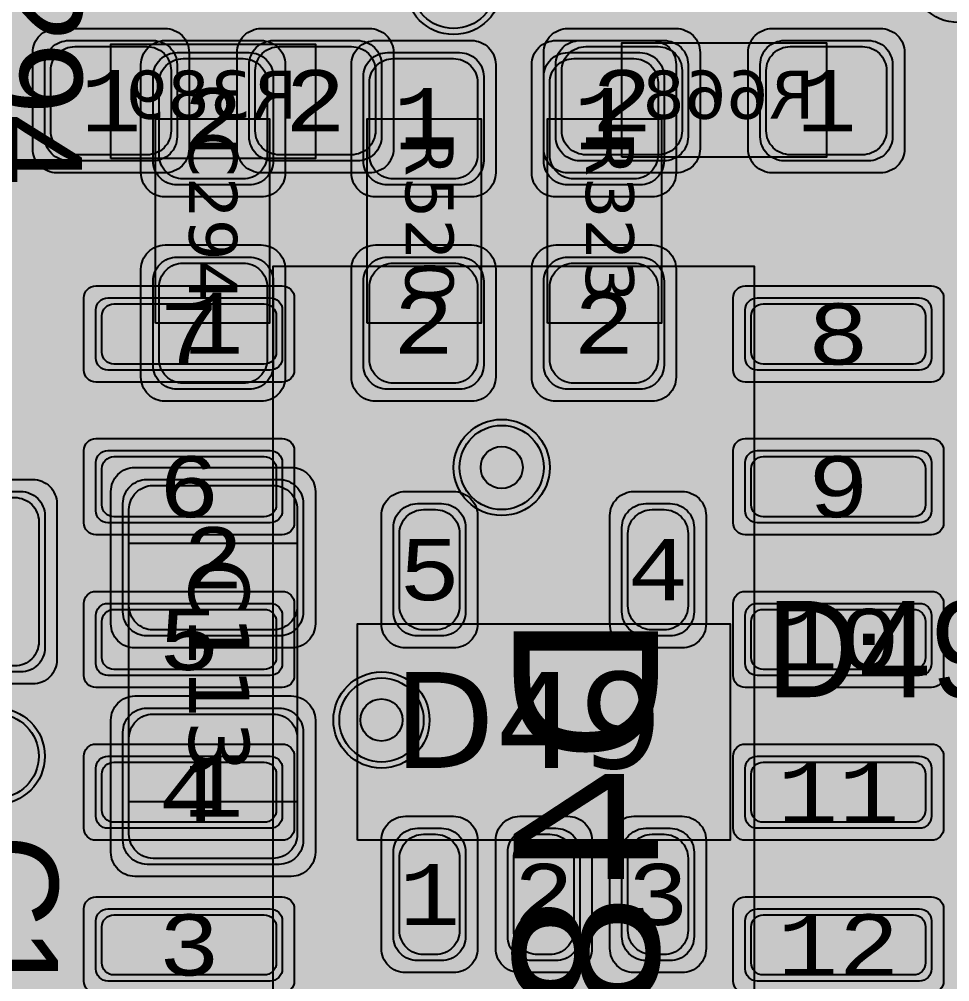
# Model space of a CAD drawing. Extents: x -28 to 199, y -61 to 255.
# Drawn here: x 28.39 to 36.13, y 184.42 to 192.43 of the extents above; entities that cross this region are included whole.
import ezdxf
from ezdxf.enums import TextEntityAlignment as Align

# ---------------------------------------------------------------- set-up
doc = ezdxf.new("R2010")
doc.units = 0
doc.header["$MEASUREMENT"] = 0
for name, color, linetype in [('ASSEMBLY_OUTLINES_BTM', 191, 'CONTINUOUS'), ('ASSEMBLY_OUTLINES_TOP', 102, 'CONTINUOUS'), ('ASSEMBLY_PART_NUMBERS_BTM', 191, 'CONTINUOUS'), ('ASSEMBLY_PART_NUMBERS_TOP', 102, 'CONTINUOUS'), ('ASSEMBLY_REF_DES_BTM', 191, 'CONTINUOUS'), ('ASSEMBLY_REF_DES_TOP', 102, 'CONTINUOUS'), ('DRILL_DRAWING', 21, 'CONTINUOUS'), ('GENERATED_SILKSCREEN_BTM', 255, 'CONTINUOUS'), ('GENERATED_SILKSCREEN_TOP', 140, 'CONTINUOUS'), ('PART_PADS_SMD_BTM', 10, 'CONTINUOUS'), ('PART_PADS_SMD_TOP', 150, 'CONTINUOUS'), ('PIN_NUMBERS_BTM', 8, 'CONTINUOUS'), ('PIN_NUMBERS_TOP', 8, 'CONTINUOUS'), ('PLACEMENT_OUTLINES_BTM', 222, 'CONTINUOUS'), ('PLACEMENT_OUTLINES_TOP', 130, 'CONTINUOUS'), ('PLANE_SHAPES_LAYER_2', 230, 'CONTINUOUS'), ('PLANE_SHAPES_LAYER_3', 81, 'CONTINUOUS'), ('SILKSCREEN_OUTLINES_BTM', 211, 'CONTINUOUS'), ('SILKSCREEN_OUTLINES_TOP', 150, 'CONTINUOUS'), ('SILKSCREEN_REF_DES_TOP', 150, 'CONTINUOUS'), ('SOLDERMASK_PADS_BTM', 12, 'CONTINUOUS'), ('SOLDERMASK_PADS_TOP', 180, 'CONTINUOUS'), ('SOLDERPASTE_PADS_BTM', 12, 'CONTINUOUS'), ('SOLDERPASTE_PADS_TOP', 180, 'CONTINUOUS'), ('TRACES_LAYER_BOTTOM', 10, 'CONTINUOUS'), ('TRACES_LAYER_TOP', 150, 'CONTINUOUS'), ('VIA_HOLES_LAYER_2', 30, 'CONTINUOUS'), ('VIA_HOLES_LAYER_3', 30, 'CONTINUOUS'), ('VIA_HOLES_LAYER_BOTTOM', 30, 'CONTINUOUS'), ('VIA_HOLES_LAYER_TOP', 30, 'CONTINUOUS'), ('VIA_PADS_LAYER_2', 230, 'CONTINUOUS'), ('VIA_PADS_LAYER_3', 81, 'CONTINUOUS'), ('VIA_PADS_LAYER_BOTTOM', 10, 'CONTINUOUS'), ('VIA_PADS_LAYER_TOP', 150, 'CONTINUOUS')]:
    doc.layers.add(name, color=color, linetype=linetype)
doc.styles.add('COURIER_NEW', font='COUR.TTF')
doc.styles.add('VERDANA', font='verdana.TTF')
doc.styles.add('VERIBEST_GERBER_0', font='txt')

msp = doc.modelspace()

# ---------------------------------------------------------------- hatches: boundary and pattern name
at = {"layer": 'PLANE_SHAPES_LAYER_2'}
h = msp.add_hatch(color=256, dxfattribs=at)
h.paths.add_polyline_path([(169.5, 129.25), (149.5, 129.25), (142.25, 122), (142.25, 90.5), (147.5, 90.5), (147.5, 80), (154, 80), (154, 69.25), (131.75, 69.25), (131.75, 73.25), (121.25, 73.25), (121.25, 81), (110.5, 81), (110.5, 125.75), (106.5, 125.75), (106.5, 128.75), (93.5, 128.75), (93.5, 120.25), (91.75, 120.25), (91.75, 121.5), (80, 121.5), (80, 118.25), (73.25, 118.25), (73.25, 124.5), (67.5, 124.5), (67.5, 128), (57.75, 128), (57.75, 120.25), (55.25, 120.25), (55.25, 121.5), (47.5, 121.5), (47.5, 119), (35, 119), (35, 134.75), (32.75, 134.75), (32.75, 159.75), (29.25, 159.75), (29.25, 175.25), (22.5, 175.25), (22.5, 195.25), (17.25, 195.25), (17.25, 198), (22.5, 198), (22.5, 216.5), (40.25, 216.5), (40.25, 235.5), (54.5, 235.5), (54.5, 254), (87.25, 254), (87.25, 236.25), (86.25, 236.25), (86.25, 228.75), (81, 228.75), (81, 218.75), (95.25, 218.75), (95.25, 194.5), (87, 194.5), (87, 172), (131.1, 172), (131.1, 208.75), (115.5, 208.75), (115.5, 213.75), (106.75, 213.75), (106.75, 218.75), (110.25, 222.25), (110.25, 226.25), (142.5, 226.25), (142.5, 221.5), (160.5, 221.5), (160.5, 240.75), (169.5, 240.75)])
h.paths.add_polyline_path([(35.5, 149.5), (41.75, 149.5), (41.75, 152), (39.25, 152), (39.25, 154), (37.75, 154), (37.75, 152), (35.5, 152)], flags=16)
h.paths.add_polyline_path([(37.5, 125.75), (37.5, 128.75), (42.75, 128.75), (42.75, 125.75)], flags=16)
h.paths.add_polyline_path([(52, 127.75), (52, 130.75), (54.25, 130.75), (54.25, 127.75)], flags=16)
h.paths.add_polyline_path([(50.75, 219.5), (50.75, 226.5), (71.75, 226.5), (71.75, 219.5)], flags=16)
h.paths.add_polyline_path([(66.5, 150.75), (66.5, 177.5), (72.25, 177.5), (72.25, 150.75)], flags=16)
h.paths.add_polyline_path([(47.25, 185.25), (73, 185.25), (73, 188.25), (70.25, 188.25), (70.25, 191), (47.25, 191)], flags=16)
h.paths.add_polyline_path([(84.5, 208), (84.5, 212.75), (85, 212.75), (85, 208)], flags=16)
h.paths.add_polyline_path([(61.5, 137.25), (87.75, 137.25), (87.75, 140.5), (84.75, 140.5), (84.75, 143), (61.5, 143)], flags=16)
h.paths.add_polyline_path([(88.75, 127), (88.75, 130), (91, 130), (91, 127)], flags=16)
h.paths.add_polyline_path([(85.5, 130.25), (85.5, 132.5), (91, 132.5), (91, 130.25)], flags=16)
h.paths.add_polyline_path([(108.75, 142.25), (135.75, 142.25), (135.75, 145.75), (132.25, 145.75), (132.25, 149), (108.75, 149)], flags=16)
h.paths.add_polyline_path([(114.25, 126.75), (140.75, 126.75), (140.75, 129.75), (137.25, 129.75), (137.25, 133), (114.25, 133)], flags=16)
h.paths.add_polyline_path([(155.25, 180.25), (166.25, 180.25), (166.25, 186.25), (152.25, 186.25), (152.25, 183), (155.25, 183)], flags=16)
at = {"layer": 'PLANE_SHAPES_LAYER_3'}
h = msp.add_hatch(color=256, dxfattribs=at)
h.paths.add_polyline_path([(169.5, 129.25), (149.5, 129.25), (142.25, 122), (142.25, 90.5), (147.5, 90.5), (147.5, 80), (154, 80), (154, 69.25), (131.75, 69.25), (131.75, 73.25), (121.25, 73.25), (121.25, 81), (110.5, 81), (110.5, 125.75), (106.5, 125.75), (106.5, 128.75), (93.5, 128.75), (93.5, 120.25), (91.75, 120.25), (91.75, 121.5), (80, 121.5), (80, 118.25), (73.25, 118.25), (73.25, 124.5), (67.5, 124.5), (67.5, 127.75), (58.25, 127.75), (58.25, 130.25), (88.75, 130.25), (88.75, 127), (91, 127), (91, 132.5), (55, 132.5), (55, 131.25), (52, 131.25), (52, 127.75), (55, 127.75), (55, 127.25), (57.75, 127.25), (57.75, 120.25), (55.25, 120.25), (55.25, 121.5), (47.5, 121.5), (47.5, 119), (35, 119), (35, 134.75), (32.75, 134.75), (32.75, 159.75), (29.25, 159.75), (29.25, 175.25), (22.5, 175.25), (22.5, 195.25), (17.25, 195.25), (17.25, 198), (22.5, 198), (22.5, 216.5), (40.25, 216.5), (40.25, 235.5), (54.5, 235.5), (54.5, 254), (87.25, 254), (87.25, 236.25), (86.25, 236.25), (86.25, 228.75), (81, 228.75), (81, 218.75), (95.25, 218.75), (95.25, 194.5), (87, 194.5), (87, 172), (131.1, 172), (131.1, 208.75), (115.5, 208.75), (115.5, 213.75), (106.75, 213.75), (106.75, 218.75), (110.25, 222.25), (110.25, 226.25), (142.5, 226.25), (142.5, 221.5), (160.5, 221.5), (160.5, 240.75), (169.5, 240.75)])
h.paths.add_polyline_path([(35.5, 149.5), (41.75, 149.5), (41.75, 152), (39.25, 152), (39.25, 154), (37.75, 154), (37.75, 152), (35.5, 152)], flags=16)
h.paths.add_polyline_path([(37.5, 125.75), (37.5, 128.75), (42.75, 128.75), (42.75, 125.75)], flags=16)
h.paths.add_polyline_path([(50.75, 219.5), (50.75, 226.5), (71.75, 226.5), (71.75, 219.5)], flags=16)
h.paths.add_polyline_path([(66.5, 150.75), (66.5, 177.5), (72.25, 177.5), (72.25, 150.75)], flags=16)
h.paths.add_polyline_path([(47.25, 185.25), (73, 185.25), (73, 188.25), (70.25, 188.25), (70.25, 191), (47.25, 191)], flags=16)
h.paths.add_polyline_path([(84.5, 208), (84.5, 212.75), (85, 212.75), (85, 208)], flags=16)
h.paths.add_polyline_path([(61.5, 137.25), (87.75, 137.25), (87.75, 140.5), (84.75, 140.5), (84.75, 143), (61.5, 143)], flags=16)
h.paths.add_polyline_path([(108.75, 142.25), (135.75, 142.25), (135.75, 145.75), (132.25, 145.75), (132.25, 149), (108.75, 149)], flags=16)
h.paths.add_polyline_path([(114.25, 126.75), (140.75, 126.75), (140.75, 129.75), (137.25, 129.75), (137.25, 133), (114.25, 133)], flags=16)
h.paths.add_polyline_path([(155.25, 180.25), (166.25, 180.25), (166.25, 186.25), (152.25, 186.25), (152.25, 183), (155.25, 183)], flags=16)
at = {"layer": 'VIA_HOLES_LAYER_2'}
h = msp.add_hatch(color=256, dxfattribs=at)
edge = h.paths.add_edge_path()
edge.add_arc((32.4, 188.7), 0.175, 0, 360)
h = msp.add_hatch(color=256, dxfattribs=at)
edge = h.paths.add_edge_path()
edge.add_arc((31.4, 186.6), 0.175, 0, 360)
at = {"layer": 'VIA_HOLES_LAYER_3'}
h = msp.add_hatch(color=256, dxfattribs=at)
edge = h.paths.add_edge_path()
edge.add_arc((32.4, 188.7), 0.175, 0, 360)
h = msp.add_hatch(color=256, dxfattribs=at)
edge = h.paths.add_edge_path()
edge.add_arc((31.4, 186.6), 0.175, 0, 360)
at = {"layer": 'VIA_HOLES_LAYER_BOTTOM'}
h = msp.add_hatch(color=256, dxfattribs=at)
edge = h.paths.add_edge_path()
edge.add_arc((32.4, 188.7), 0.175, 0, 360)
h = msp.add_hatch(color=256, dxfattribs=at)
edge = h.paths.add_edge_path()
edge.add_arc((31.4, 186.6), 0.175, 0, 360)
at = {"layer": 'VIA_HOLES_LAYER_TOP'}
h = msp.add_hatch(color=256, dxfattribs=at)
edge = h.paths.add_edge_path()
edge.add_arc((32.4, 188.7), 0.175, 0, 360)
h = msp.add_hatch(color=256, dxfattribs=at)
edge = h.paths.add_edge_path()
edge.add_arc((31.4, 186.6), 0.175, 0, 360)

# ---------------------------------------------------------------- linework, layer by layer
at = {"layer": 'ASSEMBLY_OUTLINES_BTM'}
for points in [[(29.15, 191.27), (29.15, 192.22), (30.85, 192.22), (30.85, 191.27)], [(33.4, 191.28), (33.4, 192.23), (35.1, 192.23), (35.1, 191.28)]]:
    msp.add_lwpolyline(points, close=True, dxfattribs=at)
at = {"layer": 'ASSEMBLY_OUTLINES_BTM', "const_width": 0.2}
msp.add_lwpolyline([(30.5, 181.625), (30.5, 190.375), (34.5, 190.375), (34.5, 181.625)], close=True, dxfattribs=at)
at = {"layer": 'ASSEMBLY_OUTLINES_TOP'}
for points in [[(29.52, 189.9), (29.52, 191.6), (30.47, 191.6), (30.47, 189.9)], [(31.28, 189.9), (31.28, 191.6), (32.23, 191.6), (32.23, 189.9)], [(32.78, 189.9), (32.78, 191.6), (33.73, 191.6), (33.73, 189.9)], [(29.3, 185.92), (29.3, 188.07), (30.7, 188.07), (30.7, 185.92)]]:
    msp.add_lwpolyline(points, close=True, dxfattribs=at)
at = {"layer": 'ASSEMBLY_OUTLINES_TOP', "const_width": 0.1}
msp.add_lwpolyline([(31.2, 185.6), (31.2, 187.4), (34.3, 187.4), (34.3, 185.6)], close=True, dxfattribs=at)
at = {"layer": 'GENERATED_SILKSCREEN_BTM', "const_width": 0.15}
for points in [[(30.283844, 192.220005, 1.1642e-05), (30.283836, 192.219995), (29.716164, 192.219995, 1.1642e-05), (29.716156, 192.220005), (30.283844, 192.220005)], [(34.542098, 192.230005, 1.22306e-05), (34.542089, 192.229995), (33.957911, 192.229995, 1.22306e-05), (33.957902, 192.230005), (34.542098, 192.230005)], [(30.292098, 191.269995), (29.707902, 191.269995, 1.22306e-05), (29.707911, 191.270005), (30.292089, 191.270005, 1.22306e-05), (30.292098, 191.269995)], [(34.533844, 191.279995), (33.966156, 191.279995, 1.1642e-05), (33.966164, 191.280005), (34.533836, 191.280005, 1.1642e-05), (34.533844, 191.279995)], [(34.500005, 190.183206, 1.45686e-05), (34.499995, 190.183204), (34.499995, 190.374995), (30.500005, 190.374995), (30.500005, 190.183204, 1.45686e-05), (30.499995, 190.183206), (30.499995, 190.375, -0.4142135624), (30.5, 190.375005), (34.5, 190.375005, -0.4142135624), (34.500005, 190.375), (34.500005, 190.183206)], [(30.500005, 188.913204, 1.45686e-05), (30.499995, 188.913206), (30.499995, 189.436794, 1.45686e-05), (30.500005, 189.436796), (30.500005, 188.913204)], [(34.500005, 188.913206, 1.45686e-05), (34.499995, 188.913204), (34.499995, 189.436796, 1.45686e-05), (34.500005, 189.436794), (34.500005, 188.913206)], [(30.500005, 187.643204, 1.45686e-05), (30.499995, 187.643206), (30.499995, 188.166794, 1.45686e-05), (30.500005, 188.166796), (30.500005, 187.643204)], [(34.500005, 187.643206, 1.45686e-05), (34.499995, 187.643204), (34.499995, 188.166796, 1.45686e-05), (34.500005, 188.166794), (34.500005, 187.643206)], [(30.500005, 186.373204, 1.45686e-05), (30.499995, 186.373206), (30.499995, 186.896794, 1.45686e-05), (30.500005, 186.896796), (30.500005, 186.373204)], [(34.500005, 186.373206, 1.45686e-05), (34.499995, 186.373204), (34.499995, 186.896796, 1.45686e-05), (34.500005, 186.896794), (34.500005, 186.373206)], [(30.500005, 185.103204, 1.45686e-05), (30.499995, 185.103206), (30.499995, 185.626794, 1.45686e-05), (30.500005, 185.626796), (30.500005, 185.103204)], [(34.500005, 185.103206, 1.45686e-05), (34.499995, 185.103204), (34.499995, 185.626796, 1.45686e-05), (34.500005, 185.626794), (34.500005, 185.103206)], [(30.500005, 183.833204, 1.45686e-05), (30.499995, 183.833206), (30.499995, 184.356794, 1.45686e-05), (30.500005, 184.356796), (30.500005, 183.833204)], [(34.500005, 183.833206, 1.45686e-05), (34.499995, 183.833204), (34.499995, 184.356796, 1.45686e-05), (34.500005, 184.356794), (34.500005, 183.833206)]]:
    msp.add_lwpolyline(points, format="xyb", dxfattribs=at)
at = {"layer": 'GENERATED_SILKSCREEN_TOP', "const_width": 0.15}
for points in [[(28.2524, 192.7304), (28.686, 192.1984), (28.7796, 192.1984), (28.8804, 192.3232), (28.8804, 192.5816)], [(28.91, 192.3064), (28.8004, 192.172), (28.7964, 192.1696), (28.7932, 192.1688), (28.7908, 192.1672), (28.7876, 192.1664), (28.678, 192.1664), (28.6756, 192.1672), (28.67, 192.1688), (28.666, 192.1696), (28.6644, 192.172), (28.2316, 192.7048)], [(28.9132, 192.5864), (28.9132, 192.3168), (28.9124, 192.3136), (28.9124, 192.3128), (28.9116, 192.312), (28.9108, 192.3096), (28.91, 192.3064)], [(28.2468, 191.4424), (28.534, 191.4424), (28.446, 191.5512), (28.4444, 191.5544), (28.4436, 191.5552), (28.4428, 191.5576), (28.4428, 191.5608), (28.4428, 191.8304), (28.4428, 191.8336), (28.4452, 191.8384), (28.446, 191.84), (28.5548, 191.9744), (28.5556, 191.976), (28.5572, 191.9776), (28.5596, 191.9792), (28.5652, 191.9808), (28.5684, 191.9816), (28.7876, 191.9816), (28.7916, 191.9808), (28.7948, 191.9792), (28.7972, 191.9776), (28.798, 191.976), (28.8004, 191.9744), (28.91, 191.84), (28.9108, 191.8368), (28.9116, 191.8344), (28.9124, 191.8336), (28.9132, 191.8304), (28.9132, 191.5608), (28.9124, 191.5576), (28.9124, 191.5568), (28.9116, 191.556), (28.9108, 191.5536), (28.91, 191.5504), (28.8004, 191.416), (28.7972, 191.4136), (28.7932, 191.4128), (28.7908, 191.4112), (28.7876, 191.4104), (28.2388, 191.4104)], [(28.7796, 191.9488), (28.5764, 191.9488), (28.4748, 191.8256), (28.4748, 191.5672), (28.5764, 191.4424), (28.7796, 191.4424), (28.8804, 191.5672), (28.8804, 191.8256), (28.7796, 191.9488)], [(28.1292, 190.708), (28.3716, 190.708), (28.3716, 190.6704), (28.3732, 190.6648), (28.3764, 190.66), (28.382, 190.6576), (28.3876, 190.6568), (28.394, 190.6576), (28.3996, 190.66), (28.4036, 190.6648), (28.4052, 190.6704), (28.4052, 190.708), (28.8748, 190.708), (28.8788, 190.7088), (28.882, 190.7104), (28.8852, 190.7144), (28.8876, 190.7184), (28.8892, 190.7232), (28.89, 190.728), (28.8892, 190.732), (28.886, 190.736), (28.4004, 191.2216), (28.3956, 191.2248), (28.3908, 191.2264), (28.386, 191.2256), (28.3804, 191.2224), (28.3764, 191.2208), (28.374, 191.2176), (28.3724, 191.2144), (28.3716, 191.2104), (28.3716, 190.74), (28.1292, 190.74)], [(28.4052, 191.1704), (28.834, 190.74), (28.4052, 190.74), (28.4052, 191.1704)], [(28.2772, 189.8432), (28.4116, 189.7336), (28.414, 189.7296), (28.4148, 189.7264), (28.4164, 189.724), (28.4172, 189.7208), (28.4172, 189.172), (28.4164, 189.1696), (28.4148, 189.164), (28.414, 189.1624), (28.4116, 189.1592), (28.2772, 189.0496)], [(27.8788, 189.7128), (27.8788, 189.18), (27.926, 189.14), (28.3132, 189.7712), (28.2604, 189.8136), (28.002, 189.8136), (27.8788, 189.7128)], [(27.9516, 189.1192), (28.002, 189.0792), (28.2604, 189.0792), (28.3852, 189.18), (28.3852, 189.7128), (28.338, 189.7504), (27.9516, 189.1192)], [(35.5188, 187.0676), (35.9492, 187.4964), (35.9492, 187.0676), (35.5188, 187.0676)], [(35.138, 187.5732), (35.134, 187.5748), (35.1308, 187.5756), (35.1276, 187.5764), (34.7228, 187.5764), (34.7172, 187.5748), (34.7124, 187.5708), (34.7084, 187.566), (34.7068, 187.5604), (34.7068, 186.7924), (34.7084, 186.786), (34.7124, 186.782), (34.7172, 186.7772), (34.7228, 186.7764), (35.1276, 186.7764), (35.1308, 186.7764), (35.1324, 186.7772), (35.134, 186.778), (35.138, 186.7796), (35.2732, 186.8892), (35.2756, 186.8924), (35.2764, 186.894), (35.278, 186.898), (35.2788, 186.902), (35.2788, 187.4508), (35.278, 187.4548), (35.2764, 187.4572), (35.2764, 187.4596), (35.2756, 187.4604), (35.274, 187.4612), (35.2732, 187.4628), (35.138, 187.5732)], [(34.7404, 187.5436), (35.122, 187.5436), (35.2468, 187.4428), (35.2468, 186.91), (35.122, 186.8092), (34.7404, 186.8092), (34.7404, 187.5436)], [(35.9492, 186.7924), (35.95, 186.786), (35.954, 186.782), (35.9596, 186.7796), (35.9652, 186.7788), (35.9708, 186.7796), (35.9756, 186.782), (35.9796, 186.786), (35.9812, 186.7924), (35.9812, 187.0348), (36.0188, 187.0348), (36.0244, 187.0364), (36.0292, 187.0396), (36.0316, 187.0452), (36.0324, 187.0508), (36.0316, 187.0572), (36.0292, 187.0628), (36.0244, 187.0668), (36.0188, 187.0676), (35.9812, 187.0676), (35.9812, 187.538), (35.9804, 187.542), (35.978, 187.5452), (35.9748, 187.5484), (35.9708, 187.5508), (35.966, 187.5524), (35.9612, 187.5532), (35.9572, 187.5524), (35.9532, 187.5492), (35.4676, 187.0636), (35.4644, 187.0588), (35.4628, 187.054), (35.4636, 187.0492), (35.4668, 187.0436), (35.4684, 187.0396), (35.4716, 187.0372), (35.4748, 187.0356), (35.4788, 187.0348), (35.9492, 187.0348), (35.9492, 186.7924)], [(28.0388, 185.542), (28.5876, 185.542), (28.5916, 185.5412), (28.5948, 185.5396), (28.5972, 185.538), (28.598, 185.5372), (28.6004, 185.5348), (28.71, 185.4004), (28.7108, 185.398), (28.7116, 185.3956), (28.7124, 185.3948), (28.7132, 185.3916), (28.7132, 185.122), (28.7124, 185.118), (28.7116, 185.1164), (28.7108, 185.114), (28.71, 185.1116), (28.6004, 184.9764), (28.5964, 184.9732), (28.59, 184.9716), (28.586, 184.9724), (28.582, 184.974), (28.578, 184.9764), (28.5748, 184.9804), (28.5724, 184.9844), (28.5716, 184.9884), (28.5716, 184.9924), (28.574, 184.9956), (28.6804, 185.1276), (28.6804, 185.386), (28.5796, 185.5092), (28.0468, 185.5092)], [(27.946, 184.5012), (28.6972, 184.5012), (28.7028, 184.502), (28.7068, 184.5044), (28.7092, 184.5084), (28.71, 184.514), (28.7108, 184.518), (28.7108, 184.522), (28.7092, 184.5252), (28.706, 184.5284), (28.4868, 184.6844), (28.4812, 184.6868), (28.4764, 184.6868), (28.4708, 184.6844), (28.4668, 184.6804), (28.4636, 184.6756), (28.462, 184.67), (28.4636, 184.6644), (28.4676, 184.6604), (28.6468, 184.5324), (27.946, 184.5324)]]:
    msp.add_lwpolyline(points, dxfattribs=at)
for points in [[(29.520005, 190.457911, 1.22306e-05), (29.519995, 190.457902), (29.519995, 191.042098, 1.22306e-05), (29.520005, 191.042089), (29.520005, 190.457911)], [(32.230005, 190.457902, 1.22306e-05), (32.229995, 190.457911), (32.229995, 191.042089, 1.22306e-05), (32.230005, 191.042098), (32.230005, 190.457902)], [(33.730005, 190.457902, 1.22306e-05), (33.729995, 190.457911), (33.729995, 191.042089, 1.22306e-05), (33.730005, 191.042098), (33.730005, 190.457902)], [(30.470005, 190.466156, 1.1642e-05), (30.469995, 190.466164), (30.469995, 191.033836, 1.1642e-05), (30.470005, 191.033844), (30.470005, 190.466156)], [(31.280005, 190.466164, 1.1642e-05), (31.279995, 190.466156), (31.279995, 191.033844, 1.1642e-05), (31.280005, 191.033836), (31.280005, 190.466164)], [(32.780005, 190.466164, 1.1642e-05), (32.779995, 190.466156), (32.779995, 191.033844, 1.1642e-05), (32.780005, 191.033836), (32.780005, 190.466164)], [(31.443828, 187.399995), (31.200005, 187.399995), (31.200005, 186.975003, 6.8599e-06), (31.199995, 186.974997), (31.199995, 187.4, -0.4142135624), (31.2, 187.400005), (31.443824, 187.400005, 9.7912e-06), (31.443828, 187.399995)], [(33.343828, 187.399995), (32.156172, 187.399995, 9.7912e-06), (32.156176, 187.400005), (33.343824, 187.400005, 9.7912e-06), (33.343828, 187.399995)], [(34.300005, 185.6, -0.4142135624), (34.3, 185.599995), (34.056176, 185.599995, 9.7912e-06), (34.056172, 185.600005), (34.299995, 185.600005), (34.299995, 187.399995), (34.056172, 187.399995, 9.7912e-06), (34.056176, 187.400005), (34.3, 187.400005, -0.4142135624), (34.300005, 187.4), (34.300005, 185.6)], [(29.300005, 186.730492, 1.10969e-05), (29.299995, 186.730485), (29.299995, 187.269515, 1.10969e-05), (29.300005, 187.269508), (29.300005, 186.730492)], [(30.700005, 186.730485, 1.10969e-05), (30.699995, 186.730492), (30.699995, 187.269508, 1.10969e-05), (30.700005, 187.269515), (30.700005, 186.730485)], [(31.443828, 185.600005, 9.7912e-06), (31.443824, 185.599995), (31.2, 185.599995, -0.4142135624), (31.199995, 185.6), (31.199995, 186.225003, 6.8599e-06), (31.200005, 186.224997), (31.200005, 185.600005), (31.443828, 185.600005)], [(32.393828, 185.600005, 9.7912e-06), (32.393824, 185.599995), (32.156176, 185.599995, 9.7912e-06), (32.156172, 185.600005), (32.393828, 185.600005)], [(33.343828, 185.600005, 9.7912e-06), (33.343824, 185.599995), (33.106176, 185.599995, 9.7912e-06), (33.106172, 185.600005), (33.343828, 185.600005)]]:
    msp.add_lwpolyline(points, format="xyb", dxfattribs=at)
at = {"layer": 'PART_PADS_SMD_BTM'}
for points in [[(28.6, 192.05, -0.4142135624), (28.8, 192.25), (29.5, 192.25, -0.4142135624), (29.7, 192.05), (29.7, 191.45, -0.4142135624), (29.5, 191.25), (28.8, 191.25, -0.4142135624), (28.6, 191.45)], [(30.3, 192.05, -0.4142135624), (30.5, 192.25), (31.2, 192.25, -0.4142135624), (31.4, 192.05), (31.4, 191.45, -0.4142135624), (31.2, 191.25), (30.5, 191.25, -0.4142135624), (30.3, 191.45)], [(33.95, 191.45, -0.4142135624), (33.75, 191.25), (33.05, 191.25, -0.4142135624), (32.85, 191.45), (32.85, 192.05, -0.4142135624), (33.05, 192.25), (33.75, 192.25, -0.4142135624), (33.95, 192.05)], [(35.65, 191.45, -0.4142135624), (35.45, 191.25), (34.75, 191.25, -0.4142135624), (34.55, 191.45), (34.55, 192.05, -0.4142135624), (34.75, 192.25), (35.45, 192.25, -0.4142135624), (35.65, 192.05)], [(29.025, 190.01, -0.4142135624), (29.125, 190.11), (30.475, 190.11, -0.4142135624), (30.575, 190.01), (30.575, 189.61, -0.4142135624), (30.475, 189.51), (29.125, 189.51, -0.4142135624), (29.025, 189.61)], [(34.425, 190.01, -0.4142135624), (34.525, 190.11), (35.875, 190.11, -0.4142135624), (35.975, 190.01), (35.975, 189.61, -0.4142135624), (35.875, 189.51), (34.525, 189.51, -0.4142135624), (34.425, 189.61)], [(29.025, 188.74, -0.4142135624), (29.125, 188.84), (30.475, 188.84, -0.4142135624), (30.575, 188.74), (30.575, 188.34, -0.4142135624), (30.475, 188.24), (29.125, 188.24, -0.4142135624), (29.025, 188.34)], [(34.425, 188.74, -0.4142135624), (34.525, 188.84), (35.875, 188.84, -0.4142135624), (35.975, 188.74), (35.975, 188.34, -0.4142135624), (35.875, 188.24), (34.525, 188.24, -0.4142135624), (34.425, 188.34)], [(29.025, 187.47, -0.4142135624), (29.125, 187.57), (30.475, 187.57, -0.4142135624), (30.575, 187.47), (30.575, 187.07, -0.4142135624), (30.475, 186.97), (29.125, 186.97, -0.4142135624), (29.025, 187.07)], [(34.425, 187.47, -0.4142135624), (34.525, 187.57), (35.875, 187.57, -0.4142135624), (35.975, 187.47), (35.975, 187.07, -0.4142135624), (35.875, 186.97), (34.525, 186.97, -0.4142135624), (34.425, 187.07)], [(29.025, 186.2, -0.4142135624), (29.125, 186.3), (30.475, 186.3, -0.4142135624), (30.575, 186.2), (30.575, 185.8, -0.4142135624), (30.475, 185.7), (29.125, 185.7, -0.4142135624), (29.025, 185.8)], [(34.425, 186.2, -0.4142135624), (34.525, 186.3), (35.875, 186.3, -0.4142135624), (35.975, 186.2), (35.975, 185.8, -0.4142135624), (35.875, 185.7), (34.525, 185.7, -0.4142135624), (34.425, 185.8)], [(29.025, 184.93, -0.4142135624), (29.125, 185.03), (30.475, 185.03, -0.4142135624), (30.575, 184.93), (30.575, 184.53, -0.4142135624), (30.475, 184.43), (29.125, 184.43, -0.4142135624), (29.025, 184.53)], [(34.425, 184.93, -0.4142135624), (34.525, 185.03), (35.875, 185.03, -0.4142135624), (35.975, 184.93), (35.975, 184.53, -0.4142135624), (35.875, 184.43), (34.525, 184.43, -0.4142135624), (34.425, 184.53)]]:
    msp.add_lwpolyline(points, format="xyb", close=True, dxfattribs=at)
at = {"layer": 'PART_PADS_SMD_TOP'}
for points in [[(29.7, 191.05, -0.4142135624), (29.5, 191.25), (29.5, 191.95, -0.4142135624), (29.7, 192.15), (30.3, 192.15, -0.4142135624), (30.5, 191.95), (30.5, 191.25, -0.4142135624), (30.3, 191.05)], [(32.05, 192.15, -0.4142135624), (32.25, 191.95), (32.25, 191.25, -0.4142135624), (32.05, 191.05), (31.45, 191.05, -0.4142135624), (31.25, 191.25), (31.25, 191.95, -0.4142135624), (31.45, 192.15)], [(33.55, 192.15, -0.4142135624), (33.75, 191.95), (33.75, 191.25, -0.4142135624), (33.55, 191.05), (32.95, 191.05, -0.4142135624), (32.75, 191.25), (32.75, 191.95, -0.4142135624), (32.95, 192.15)], [(29.7, 189.35, -0.4142135624), (29.5, 189.55), (29.5, 190.25, -0.4142135624), (29.7, 190.45), (30.3, 190.45, -0.4142135624), (30.5, 190.25), (30.5, 189.55, -0.4142135624), (30.3, 189.35)], [(32.05, 190.45, -0.4142135624), (32.25, 190.25), (32.25, 189.55, -0.4142135624), (32.05, 189.35), (31.45, 189.35, -0.4142135624), (31.25, 189.55), (31.25, 190.25, -0.4142135624), (31.45, 190.45)], [(33.55, 190.45, -0.4142135624), (33.75, 190.25), (33.75, 189.55, -0.4142135624), (33.55, 189.35), (32.95, 189.35, -0.4142135624), (32.75, 189.55), (32.75, 190.25, -0.4142135624), (32.95, 190.45)], [(30.75, 187.5, -0.4142135624), (30.55, 187.3), (29.45, 187.3, -0.4142135624), (29.25, 187.5), (29.25, 188.4, -0.4142135624), (29.45, 188.6), (30.55, 188.6, -0.4142135624), (30.75, 188.4)], [(28.4, 188.5, -0.4142135624), (28.6, 188.3), (28.6, 187.2, -0.4142135624), (28.4, 187), (27.5, 187, -0.4142135624), (27.3, 187.2), (27.3, 188.3, -0.4142135624), (27.5, 188.5)], [(31.7, 187.3, -0.4142135624), (31.5, 187.5), (31.5, 188.2, -0.4142135624), (31.7, 188.4), (31.9, 188.4, -0.4142135624), (32.1, 188.2), (32.1, 187.5, -0.4142135624), (31.9, 187.3)], [(33.6, 187.3, -0.4142135624), (33.4, 187.5), (33.4, 188.2, -0.4142135624), (33.6, 188.4), (33.8, 188.4, -0.4142135624), (34, 188.2), (34, 187.5, -0.4142135624), (33.8, 187.3)], [(30.75, 185.6, -0.4142135624), (30.55, 185.4), (29.45, 185.4, -0.4142135624), (29.25, 185.6), (29.25, 186.5, -0.4142135624), (29.45, 186.7), (30.55, 186.7, -0.4142135624), (30.75, 186.5)], [(31.7, 184.6, -0.4142135624), (31.5, 184.8), (31.5, 185.5, -0.4142135624), (31.7, 185.7), (31.9, 185.7, -0.4142135624), (32.1, 185.5), (32.1, 184.8, -0.4142135624), (31.9, 184.6)], [(32.65, 184.6, -0.4142135624), (32.45, 184.8), (32.45, 185.5, -0.4142135624), (32.65, 185.7), (32.85, 185.7, -0.4142135624), (33.05, 185.5), (33.05, 184.8, -0.4142135624), (32.85, 184.6)], [(33.6, 184.6, -0.4142135624), (33.4, 184.8), (33.4, 185.5, -0.4142135624), (33.6, 185.7), (33.8, 185.7, -0.4142135624), (34, 185.5), (34, 184.8, -0.4142135624), (33.8, 184.6)]]:
    msp.add_lwpolyline(points, format="xyb", close=True, dxfattribs=at)
at = {"layer": 'PLACEMENT_OUTLINES_BTM'}
for points in [[(29.15, 191.27), (29.15, 192.22), (30.85, 192.22), (30.85, 191.27)], [(33.4, 191.28), (33.4, 192.23), (35.1, 192.23), (35.1, 191.28)], [(30.5, 181.625), (30.5, 190.375), (34.5, 190.375), (34.5, 181.625)]]:
    msp.add_lwpolyline(points, close=True, dxfattribs=at)
at = {"layer": 'PLACEMENT_OUTLINES_TOP'}
for points in [[(29.52, 189.9), (29.52, 191.6), (30.47, 191.6), (30.47, 189.9)], [(31.28, 189.9), (31.28, 191.6), (32.23, 191.6), (32.23, 189.9)], [(32.78, 189.9), (32.78, 191.6), (33.73, 191.6), (33.73, 189.9)], [(29.3, 185.92), (29.3, 188.07), (30.7, 188.07), (30.7, 185.92)], [(31.2, 185.6), (31.2, 187.4), (34.3, 187.4), (34.3, 185.6)]]:
    msp.add_lwpolyline(points, close=True, dxfattribs=at)
at = {"layer": 'SILKSCREEN_OUTLINES_BTM'}
for points in [[(29.15, 191.27), (29.15, 192.22), (30.85, 192.22), (30.85, 191.27)], [(33.4, 191.28), (33.4, 192.23), (35.1, 192.23), (35.1, 191.28)], [(30.5, 181.625), (30.5, 190.375), (34.5, 190.375), (34.5, 181.625)], [(30.5, 181.625), (30.5, 190.375), (34.5, 190.375), (34.5, 181.625)]]:
    msp.add_lwpolyline(points, close=True, dxfattribs=at)
at = {"layer": 'SILKSCREEN_OUTLINES_TOP'}
for points in [[(29.52, 189.9), (29.52, 191.6), (30.47, 191.6), (30.47, 189.9)], [(31.28, 189.9), (31.28, 191.6), (32.23, 191.6), (32.23, 189.9)], [(32.78, 189.9), (32.78, 191.6), (33.73, 191.6), (33.73, 189.9)], [(29.3, 185.92), (29.3, 188.07), (30.7, 188.07), (30.7, 185.92)], [(31.2, 185.6), (31.2, 187.4), (34.3, 187.4), (34.3, 185.6)]]:
    msp.add_lwpolyline(points, close=True, dxfattribs=at)
at = {"layer": 'SOLDERMASK_PADS_BTM'}
for points in [[(28.5, 192.15, -0.4142135624), (28.7, 192.35), (29.6, 192.35, -0.4142135624), (29.8, 192.15), (29.8, 191.35, -0.4142135624), (29.6, 191.15), (28.7, 191.15, -0.4142135624), (28.5, 191.35)], [(30.2, 192.15, -0.4142135624), (30.4, 192.35), (31.3, 192.35, -0.4142135624), (31.5, 192.15), (31.5, 191.35, -0.4142135624), (31.3, 191.15), (30.4, 191.15, -0.4142135624), (30.2, 191.35)], [(34.05, 191.35, -0.4142135624), (33.85, 191.15), (32.95, 191.15, -0.4142135624), (32.75, 191.35), (32.75, 192.15, -0.4142135624), (32.95, 192.35), (33.85, 192.35, -0.4142135624), (34.05, 192.15)], [(35.75, 191.35, -0.4142135624), (35.55, 191.15), (34.65, 191.15, -0.4142135624), (34.45, 191.35), (34.45, 192.15, -0.4142135624), (34.65, 192.35), (35.55, 192.35, -0.4142135624), (35.75, 192.15)], [(28.925, 190.11, -0.4142135624), (29.025, 190.21), (30.575, 190.21, -0.4142135624), (30.675, 190.11), (30.675, 189.51, -0.4142135624), (30.575, 189.41), (29.025, 189.41, -0.4142135624), (28.925, 189.51)], [(34.325, 190.11, -0.4142135624), (34.425, 190.21), (35.975, 190.21, -0.4142135624), (36.075, 190.11), (36.075, 189.51, -0.4142135624), (35.975, 189.41), (34.425, 189.41, -0.4142135624), (34.325, 189.51)], [(28.925, 188.84, -0.4142135624), (29.025, 188.94), (30.575, 188.94, -0.4142135624), (30.675, 188.84), (30.675, 188.24, -0.4142135624), (30.575, 188.14), (29.025, 188.14, -0.4142135624), (28.925, 188.24)], [(34.325, 188.84, -0.4142135624), (34.425, 188.94), (35.975, 188.94, -0.4142135624), (36.075, 188.84), (36.075, 188.24, -0.4142135624), (35.975, 188.14), (34.425, 188.14, -0.4142135624), (34.325, 188.24)], [(28.925, 187.57, -0.4142135624), (29.025, 187.67), (30.575, 187.67, -0.4142135624), (30.675, 187.57), (30.675, 186.97, -0.4142135624), (30.575, 186.87), (29.025, 186.87, -0.4142135624), (28.925, 186.97)], [(34.325, 187.57, -0.4142135624), (34.425, 187.67), (35.975, 187.67, -0.4142135624), (36.075, 187.57), (36.075, 186.97, -0.4142135624), (35.975, 186.87), (34.425, 186.87, -0.4142135624), (34.325, 186.97)], [(28.925, 186.3, -0.4142135624), (29.025, 186.4), (30.575, 186.4, -0.4142135624), (30.675, 186.3), (30.675, 185.7, -0.4142135624), (30.575, 185.6), (29.025, 185.6, -0.4142135624), (28.925, 185.7)], [(34.325, 186.3, -0.4142135624), (34.425, 186.4), (35.975, 186.4, -0.4142135624), (36.075, 186.3), (36.075, 185.7, -0.4142135624), (35.975, 185.6), (34.425, 185.6, -0.4142135624), (34.325, 185.7)], [(28.925, 185.03, -0.4142135624), (29.025, 185.13), (30.575, 185.13, -0.4142135624), (30.675, 185.03), (30.675, 184.43, -0.4142135624), (30.575, 184.33), (29.025, 184.33, -0.4142135624), (28.925, 184.43)], [(34.325, 185.03, -0.4142135624), (34.425, 185.13), (35.975, 185.13, -0.4142135624), (36.075, 185.03), (36.075, 184.43, -0.4142135624), (35.975, 184.33), (34.425, 184.33, -0.4142135624), (34.325, 184.43)]]:
    msp.add_lwpolyline(points, format="xyb", close=True, dxfattribs=at)
at = {"layer": 'SOLDERMASK_PADS_TOP'}
for points in [[(29.6, 190.95, -0.4142135624), (29.4, 191.15), (29.4, 192.05, -0.4142135624), (29.6, 192.25), (30.4, 192.25, -0.4142135624), (30.6, 192.05), (30.6, 191.15, -0.4142135624), (30.4, 190.95)], [(32.15, 192.25, -0.4142135624), (32.35, 192.05), (32.35, 191.15, -0.4142135624), (32.15, 190.95), (31.35, 190.95, -0.4142135624), (31.15, 191.15), (31.15, 192.05, -0.4142135624), (31.35, 192.25)], [(33.65, 192.25, -0.4142135624), (33.85, 192.05), (33.85, 191.15, -0.4142135624), (33.65, 190.95), (32.85, 190.95, -0.4142135624), (32.65, 191.15), (32.65, 192.05, -0.4142135624), (32.85, 192.25)], [(29.6, 189.25, -0.4142135624), (29.4, 189.45), (29.4, 190.35, -0.4142135624), (29.6, 190.55), (30.4, 190.55, -0.4142135624), (30.6, 190.35), (30.6, 189.45, -0.4142135624), (30.4, 189.25)], [(32.15, 190.55, -0.4142135624), (32.35, 190.35), (32.35, 189.45, -0.4142135624), (32.15, 189.25), (31.35, 189.25, -0.4142135624), (31.15, 189.45), (31.15, 190.35, -0.4142135624), (31.35, 190.55)], [(33.65, 190.55, -0.4142135624), (33.85, 190.35), (33.85, 189.45, -0.4142135624), (33.65, 189.25), (32.85, 189.25, -0.4142135624), (32.65, 189.45), (32.65, 190.35, -0.4142135624), (32.85, 190.55)], [(30.85, 187.4, -0.4142135624), (30.65, 187.2), (29.35, 187.2, -0.4142135624), (29.15, 187.4), (29.15, 188.5, -0.4142135624), (29.35, 188.7), (30.65, 188.7, -0.4142135624), (30.85, 188.5)], [(28.5, 188.6, -0.4142135624), (28.7, 188.4), (28.7, 187.1, -0.4142135624), (28.5, 186.9), (27.4, 186.9, -0.4142135624), (27.2, 187.1), (27.2, 188.4, -0.4142135624), (27.4, 188.6)], [(31.6, 187.2, -0.4142135624), (31.4, 187.4), (31.4, 188.3, -0.4142135624), (31.6, 188.5), (32, 188.5, -0.4142135624), (32.2, 188.3), (32.2, 187.4, -0.4142135624), (32, 187.2)], [(33.5, 187.2, -0.4142135624), (33.3, 187.4), (33.3, 188.3, -0.4142135624), (33.5, 188.5), (33.9, 188.5, -0.4142135624), (34.1, 188.3), (34.1, 187.4, -0.4142135624), (33.9, 187.2)], [(30.85, 185.5, -0.4142135624), (30.65, 185.3), (29.35, 185.3, -0.4142135624), (29.15, 185.5), (29.15, 186.6, -0.4142135624), (29.35, 186.8), (30.65, 186.8, -0.4142135624), (30.85, 186.6)], [(31.6, 184.5, -0.4142135624), (31.4, 184.7), (31.4, 185.6, -0.4142135624), (31.6, 185.8), (32, 185.8, -0.4142135624), (32.2, 185.6), (32.2, 184.7, -0.4142135624), (32, 184.5)], [(32.55, 184.5, -0.4142135624), (32.35, 184.7), (32.35, 185.6, -0.4142135624), (32.55, 185.8), (32.95, 185.8, -0.4142135624), (33.15, 185.6), (33.15, 184.7, -0.4142135624), (32.95, 184.5)], [(33.5, 184.5, -0.4142135624), (33.3, 184.7), (33.3, 185.6, -0.4142135624), (33.5, 185.8), (33.9, 185.8, -0.4142135624), (34.1, 185.6), (34.1, 184.7, -0.4142135624), (33.9, 184.5)]]:
    msp.add_lwpolyline(points, format="xyb", close=True, dxfattribs=at)
at = {"layer": 'SOLDERPASTE_PADS_BTM'}
for points in [[(28.65, 192, -0.4142135624), (28.85, 192.2), (29.45, 192.2, -0.4142135624), (29.65, 192), (29.65, 191.5, -0.4142135624), (29.45, 191.3), (28.85, 191.3, -0.4142135624), (28.65, 191.5)], [(30.35, 192, -0.4142135624), (30.55, 192.2), (31.15, 192.2, -0.4142135624), (31.35, 192), (31.35, 191.5, -0.4142135624), (31.15, 191.3), (30.55, 191.3, -0.4142135624), (30.35, 191.5)], [(33.9, 191.5, -0.4142135624), (33.7, 191.3), (33.1, 191.3, -0.4142135624), (32.9, 191.5), (32.9, 192, -0.4142135624), (33.1, 192.2), (33.7, 192.2, -0.4142135624), (33.9, 192)], [(35.6, 191.5, -0.4142135624), (35.4, 191.3), (34.8, 191.3, -0.4142135624), (34.6, 191.5), (34.6, 192, -0.4142135624), (34.8, 192.2), (35.4, 192.2, -0.4142135624), (35.6, 192)], [(29.075, 189.96, -0.4142135624), (29.175, 190.06), (30.425, 190.06, -0.4142135624), (30.525, 189.96), (30.525, 189.66, -0.4142135624), (30.425, 189.56), (29.175, 189.56, -0.4142135624), (29.075, 189.66)], [(34.475, 189.96, -0.4142135624), (34.575, 190.06), (35.825, 190.06, -0.4142135624), (35.925, 189.96), (35.925, 189.66, -0.4142135624), (35.825, 189.56), (34.575, 189.56, -0.4142135624), (34.475, 189.66)], [(29.075, 188.69, -0.4142135624), (29.175, 188.79), (30.425, 188.79, -0.4142135624), (30.525, 188.69), (30.525, 188.39, -0.4142135624), (30.425, 188.29), (29.175, 188.29, -0.4142135624), (29.075, 188.39)], [(34.475, 188.69, -0.4142135624), (34.575, 188.79), (35.825, 188.79, -0.4142135624), (35.925, 188.69), (35.925, 188.39, -0.4142135624), (35.825, 188.29), (34.575, 188.29, -0.4142135624), (34.475, 188.39)], [(29.075, 187.42, -0.4142135624), (29.175, 187.52), (30.425, 187.52, -0.4142135624), (30.525, 187.42), (30.525, 187.12, -0.4142135624), (30.425, 187.02), (29.175, 187.02, -0.4142135624), (29.075, 187.12)], [(34.475, 187.42, -0.4142135624), (34.575, 187.52), (35.825, 187.52, -0.4142135624), (35.925, 187.42), (35.925, 187.12, -0.4142135624), (35.825, 187.02), (34.575, 187.02, -0.4142135624), (34.475, 187.12)], [(29.075, 186.15, -0.4142135624), (29.175, 186.25), (30.425, 186.25, -0.4142135624), (30.525, 186.15), (30.525, 185.85, -0.4142135624), (30.425, 185.75), (29.175, 185.75, -0.4142135624), (29.075, 185.85)], [(34.475, 186.15, -0.4142135624), (34.575, 186.25), (35.825, 186.25, -0.4142135624), (35.925, 186.15), (35.925, 185.85, -0.4142135624), (35.825, 185.75), (34.575, 185.75, -0.4142135624), (34.475, 185.85)], [(29.075, 184.88, -0.4142135624), (29.175, 184.98), (30.425, 184.98, -0.4142135624), (30.525, 184.88), (30.525, 184.58, -0.4142135624), (30.425, 184.48), (29.175, 184.48, -0.4142135624), (29.075, 184.58)], [(34.475, 184.88, -0.4142135624), (34.575, 184.98), (35.825, 184.98, -0.4142135624), (35.925, 184.88), (35.925, 184.58, -0.4142135624), (35.825, 184.48), (34.575, 184.48, -0.4142135624), (34.475, 184.58)]]:
    msp.add_lwpolyline(points, format="xyb", close=True, dxfattribs=at)
at = {"layer": 'SOLDERPASTE_PADS_TOP'}
for points in [[(29.75, 191.1, -0.4142135624), (29.55, 191.3), (29.55, 191.9, -0.4142135624), (29.75, 192.1), (30.25, 192.1, -0.4142135624), (30.45, 191.9), (30.45, 191.3, -0.4142135624), (30.25, 191.1)], [(32, 192.1, -0.4142135624), (32.2, 191.9), (32.2, 191.3, -0.4142135624), (32, 191.1), (31.5, 191.1, -0.4142135624), (31.3, 191.3), (31.3, 191.9, -0.4142135624), (31.5, 192.1)], [(33.5, 192.1, -0.4142135624), (33.7, 191.9), (33.7, 191.3, -0.4142135624), (33.5, 191.1), (33, 191.1, -0.4142135624), (32.8, 191.3), (32.8, 191.9, -0.4142135624), (33, 192.1)], [(29.75, 189.4, -0.4142135624), (29.55, 189.6), (29.55, 190.2, -0.4142135624), (29.75, 190.4), (30.25, 190.4, -0.4142135624), (30.45, 190.2), (30.45, 189.6, -0.4142135624), (30.25, 189.4)], [(32, 190.4, -0.4142135624), (32.2, 190.2), (32.2, 189.6, -0.4142135624), (32, 189.4), (31.5, 189.4, -0.4142135624), (31.3, 189.6), (31.3, 190.2, -0.4142135624), (31.5, 190.4)], [(33.5, 190.4, -0.4142135624), (33.7, 190.2), (33.7, 189.6, -0.4142135624), (33.5, 189.4), (33, 189.4, -0.4142135624), (32.8, 189.6), (32.8, 190.2, -0.4142135624), (33, 190.4)], [(30.7, 187.55, -0.4142135624), (30.5, 187.35), (29.5, 187.35, -0.4142135624), (29.3, 187.55), (29.3, 188.35, -0.4142135624), (29.5, 188.55), (30.5, 188.55, -0.4142135624), (30.7, 188.35)], [(28.35, 188.45, -0.4142135624), (28.55, 188.25), (28.55, 187.25, -0.4142135624), (28.35, 187.05), (27.55, 187.05, -0.4142135624), (27.35, 187.25), (27.35, 188.25, -0.4142135624), (27.55, 188.45)], [(31.75, 187.35, -0.4142135624), (31.55, 187.55), (31.55, 188.15, -0.4142135624), (31.75, 188.35), (31.85, 188.35, -0.4142135624), (32.05, 188.15), (32.05, 187.55, -0.4142135624), (31.85, 187.35)], [(33.65, 187.35, -0.4142135624), (33.45, 187.55), (33.45, 188.15, -0.4142135624), (33.65, 188.35), (33.75, 188.35, -0.4142135624), (33.95, 188.15), (33.95, 187.55, -0.4142135624), (33.75, 187.35)], [(30.7, 185.65, -0.4142135624), (30.5, 185.45), (29.5, 185.45, -0.4142135624), (29.3, 185.65), (29.3, 186.45, -0.4142135624), (29.5, 186.65), (30.5, 186.65, -0.4142135624), (30.7, 186.45)], [(31.75, 184.65, -0.4142135624), (31.55, 184.85), (31.55, 185.45, -0.4142135624), (31.75, 185.65), (31.85, 185.65, -0.4142135624), (32.05, 185.45), (32.05, 184.85, -0.4142135624), (31.85, 184.65)], [(32.7, 184.65, -0.4142135624), (32.5, 184.85), (32.5, 185.45, -0.4142135624), (32.7, 185.65), (32.8, 185.65, -0.4142135624), (33, 185.45), (33, 184.85, -0.4142135624), (32.8, 184.65)], [(33.65, 184.65, -0.4142135624), (33.45, 184.85), (33.45, 185.45, -0.4142135624), (33.65, 185.65), (33.75, 185.65, -0.4142135624), (33.95, 185.45), (33.95, 184.85, -0.4142135624), (33.75, 184.65)]]:
    msp.add_lwpolyline(points, format="xyb", close=True, dxfattribs=at)
at = {"layer": 'TRACES_LAYER_BOTTOM', "const_width": 0.35}
for points in [[(29.15, 193.25), (29.15, 191.75)], [(30.85, 193.25), (30.85, 191.75)], [(33.4, 191.75), (33.4, 193.25)], [(35.1, 191.75), (35.1, 192.079146), (35.927, 192.079146), (36.2, 192.352146), (36.2, 192.8)], [(29.15, 191.75), (29.15, 191.124868), (29.8, 190.474868), (29.8, 189.81)], [(29.8, 188.54), (31.003118, 188.54), (31.350851, 188.887733), (31.350851, 190.466448), (30.85, 190.967299), (30.85, 191.75)], [(33.4, 191.75), (33.4, 189.149322), (34.009322, 188.54), (35.2, 188.54)], [(35.1, 191.75), (35.1, 190.73), (35.2, 190.63), (35.2, 189.81)], [(29.8, 188.54), (28.387, 188.54), (27.677, 189.25), (26.85, 189.25)], [(32.7, 180.3), (32.7, 184.35), (32.4, 184.65), (32.4, 188.7)], [(26.85, 187.75), (28.845, 187.75), (29.325, 187.27), (29.8, 187.27)], [(35.2, 187.27), (36.53563, 187.27), (37.55563, 186.25), (38.4, 186.25)], [(28.498, 186.25), (28.448, 186.3), (28.2, 186.3)], [(26.85, 186.25), (28.498, 186.25)], [(29.8, 186), (28.748, 186), (28.498, 186.25)], [(35.2, 186), (36.6, 186), (36.6, 185.75)], [(26.85, 184.75), (28.728, 184.75), (28.748, 184.73), (29.8, 184.73)], [(35.2, 184.73), (36.87, 184.73), (38.35, 183.25), (38.4, 183.25)]]:
    msp.add_lwpolyline(points, dxfattribs=at)
at = {"layer": 'TRACES_LAYER_TOP', "const_width": 0.35}
for points in [[(36.2, 192.8), (34.4, 192.8), (33.25, 191.65), (33.25, 191.6)], [(31.75, 191.6), (31.75, 192.45), (32, 192.7)], [(31.75, 191.6), (30, 191.6)], [(38, 181.35), (38, 181.4), (37.328768, 182.071232), (37.328768, 182.321232), (35.420714, 184.229286), (35.420714, 189.692035), (35.697172, 189.968493), (37.290084, 189.968493), (37.358577, 189.9), (37.900002, 189.9)], [(30, 189.9), (31.75, 189.9)], [(31.75, 189.9), (33.25, 189.9)], [(33.7, 187.85), (33.7, 188.1), (33.25, 188.55), (33.25, 189.9)], [(32.4, 188.7), (32.362709, 188.737291), (30.887291, 188.737291), (30.1, 187.95), (30, 187.95)], [(32.4, 188.7), (31.8, 188.1), (31.8, 187.85)], [(30, 186.05), (30.1, 186.05), (30.887291, 186.837291), (31.162709, 186.837291), (31.4, 186.6)], [(32.75, 185.15), (32.75, 185.977), (32.127, 186.6), (31.4, 186.6)], [(31.8, 185.15), (31.518631, 185.15), (31.518631, 184.318631), (30.587291, 183.387291), (30.537291, 183.387291), (29.9, 182.75)], [(33.7, 185.15), (33.7, 184.323), (33.25, 183.873), (33.25, 183.1)]]:
    msp.add_lwpolyline(points, dxfattribs=at)
at = {"layer": 'VIA_HOLES_LAYER_2'}
for centre in [(32.4, 188.7), (31.4, 186.6)]:
    msp.add_circle(centre, 0.175, dxfattribs=at)
at = {"layer": 'VIA_HOLES_LAYER_3'}
for centre in [(32.4, 188.7), (31.4, 186.6)]:
    msp.add_circle(centre, 0.175, dxfattribs=at)
at = {"layer": 'VIA_HOLES_LAYER_BOTTOM'}
for centre in [(32.4, 188.7), (31.4, 186.6)]:
    msp.add_circle(centre, 0.175, dxfattribs=at)
at = {"layer": 'VIA_HOLES_LAYER_TOP'}
for centre in [(32.4, 188.7), (31.4, 186.6)]:
    msp.add_circle(centre, 0.175, dxfattribs=at)
at = {"layer": 'VIA_PADS_LAYER_2'}
for centre in [(36.2, 192.8), (32, 192.7), (32.4, 188.7), (31.4, 186.6), (28.2, 186.3)]:
    msp.add_circle(centre, 0.4, dxfattribs=at)
at = {"layer": 'VIA_PADS_LAYER_3'}
for centre in [(36.2, 192.8), (32, 192.7), (32.4, 188.7), (31.4, 186.6), (28.2, 186.3)]:
    msp.add_circle(centre, 0.4, dxfattribs=at)
at = {"layer": 'VIA_PADS_LAYER_BOTTOM'}
for centre in [(32, 192.7), (32.4, 188.7), (31.4, 186.6), (28.2, 186.3)]:
    msp.add_circle(centre, 0.35, dxfattribs=at)
at = {"layer": 'VIA_PADS_LAYER_TOP'}
for centre in [(32, 192.7), (32.4, 188.7), (31.4, 186.6), (28.2, 186.3)]:
    msp.add_circle(centre, 0.35, dxfattribs=at)

# ---------------------------------------------------------------- texts
at = {"layer": 'ASSEMBLY_PART_NUMBERS_BTM', "style": 'VERIBEST_GERBER_0', "text_generation_flag": 2}
for s, p in [('C3225X7S1H106M250AB', (30.79, 221.75)), ('C3225X7S1H106M250AB', (34.54, 221.75)), ('CL10B104KB8SFNC', (34.96, 207.5)), ('ERJ-6ENF2671V', (27.29, 207.25)), ('CL10B104KB8SFNC', (34.04, 201)), ('ERJ-6ENF28R7V', (30.29, 201)), ('ERJ-3EKF1022V', (35.96, 193)), ('LMH6644MAX/NOPB_2', (29.96, 186))]:
    msp.add_text(s, height=2.032, rotation=90, dxfattribs=at).set_placement(p, align=Align.TOP_LEFT)
for s, p in [('ERJ-3EKF2052V', (30, 194.29)), ('ERJ-3EKF1022V', (34.25, 192.21)), ('CL10C010BB8NNNC', (30, 190.71)), ('ERJ-3EKF4642V', (34.25, 189.21)), ('1N4148W-7-F', (40, 187.71)), ('C0805C822K5RACTU', (39.25, 185.46))]:
    msp.add_text(s, height=2.032, dxfattribs=at).set_placement(p, align=Align.TOP_LEFT)
at = {"layer": 'ASSEMBLY_PART_NUMBERS_TOP', "style": 'VERIBEST_GERBER_0'}
for s, p in [('ERJ-3EKF10R0V', (26.75, 193.21)), ('CL21B106KOQNNNE', (27, 190.29)), ('ERJ-3EKF3403V', (30.75, 185.29))]:
    msp.add_text(s, height=2.032, dxfattribs=at).set_placement(p, align=Align.TOP_LEFT)
for s, p in [('MMZ1608A182B', (36.96, 192.5)), ('GRM1885C1H102JA01D', (32.54, 190.75)), ('ERJ-3EKF10R7V', (29.21, 190.75)), ('ERJ-3EKF1022V', (30.71, 190.75)), ('MMZ1608A182B', (35.360002, 190.75)), ('CL21B225KOFNNNE', (32.54, 187))]:
    msp.add_text(s, height=2.032, rotation=270, dxfattribs=at).set_placement(p, align=Align.TOP_LEFT)
at = {"layer": 'ASSEMBLY_REF_DES_BTM', "style": 'VERDANA', "text_generation_flag": 2}
for s, p in [('R389', (30.7, 192)), ('R668', (35, 192))]:
    msp.add_text(s, height=0.4, dxfattribs=at).set_placement(p, align=Align.TOP_LEFT)
msp.add_text('D48', height=1.2, rotation=90, dxfattribs=at).set_placement((32.5, 187.5), align=Align.TOP_LEFT)
at = {"layer": 'ASSEMBLY_REF_DES_TOP', "style": 'VERDANA'}
for s, height, p in [('C294', 0.4, (30.2, 191.5)), ('R520', 0.4, (32, 191.5)), ('R323', 0.4, (33.5, 191.5)), ('C113', 0.5, (30.3, 187.95))]:
    msp.add_text(s, height=height, rotation=270, dxfattribs=at).set_placement(p, align=Align.TOP_LEFT)
msp.add_text('D49', height=0.8, dxfattribs=at).set_placement((31.5, 187), align=Align.TOP_LEFT)
at = {"layer": 'DRILL_DRAWING', "style": 'VERIBEST_GERBER_0'}
for s, p in [('A', (36.2, 192.8)), ('A', (32, 192.7)), ('T', (36.75, 189)), ('A', (32.4, 188.7)), ('A', (31.4, 186.6)), ('A', (28.2, 186.3)), ('A', (36.6, 185.75))]:
    msp.add_text(s, height=2, dxfattribs=at).set_placement(p, align=Align.MIDDLE_CENTER)
at = {"layer": 'PIN_NUMBERS_BTM', "style": 'COURIER_NEW'}
for s, p in [('1', (29.15, 191.75)), ('2', (30.85, 191.75)), ('2', (33.4, 191.75)), ('1', (35.1, 191.75)), ('2', (30, 191.6)), ('1', (31.75, 191.6)), ('1', (33.25, 191.6)), ('2', (31.75, 189.9)), ('2', (33.25, 189.9)), ('1', (30, 189.9)), ('7', (29.8, 189.81)), ('8', (35.2, 189.81)), ('6', (29.8, 188.54)), ('9', (35.2, 188.54)), ('2', (30, 187.95)), ('5', (31.8, 187.85)), ('4', (33.7, 187.85)), ('5', (29.8, 187.27)), ('10', (35.2, 187.27)), ('4', (29.8, 186)), ('1', (30, 186.05)), ('11', (35.2, 186)), ('1', (31.8, 185.15)), ('2', (32.75, 185.15)), ('3', (33.7, 185.15)), ('3', (29.8, 184.73)), ('12', (35.2, 184.73))]:
    msp.add_text(s, height=0.508, dxfattribs=at).set_placement(p, align=Align.MIDDLE_CENTER)
at = {"layer": 'PIN_NUMBERS_TOP', "style": 'COURIER_NEW'}
for s, p in [('1', (29.15, 191.75)), ('2', (30.85, 191.75)), ('2', (33.4, 191.75)), ('1', (35.1, 191.75)), ('2', (30, 191.6)), ('1', (31.75, 191.6)), ('1', (33.25, 191.6)), ('2', (31.75, 189.9)), ('2', (33.25, 189.9)), ('1', (30, 189.9)), ('7', (29.8, 189.81)), ('8', (35.2, 189.81)), ('6', (29.8, 188.54)), ('9', (35.2, 188.54)), ('2', (30, 187.95)), ('5', (31.8, 187.85)), ('4', (33.7, 187.85)), ('5', (29.8, 187.27)), ('10', (35.2, 187.27)), ('4', (29.8, 186)), ('1', (30, 186.05)), ('11', (35.2, 186)), ('1', (31.8, 185.15)), ('2', (32.75, 185.15)), ('3', (33.7, 185.15)), ('3', (29.8, 184.73)), ('12', (35.2, 184.73))]:
    msp.add_text(s, height=0.508, dxfattribs=at).set_placement(p, align=Align.MIDDLE_CENTER)
at = {"layer": 'SILKSCREEN_REF_DES_TOP', "style": 'VERIBEST_GERBER_0'}
for s, p in [('C294', (28.91, 193.6)), ('C113', (28.71, 185.65))]:
    msp.add_text(s, height=0.8, rotation=270, dxfattribs=at).set_placement(p, align=Align.TOP_LEFT)
msp.add_text('D49', height=0.8, dxfattribs=at).set_placement((34.6, 187.59), align=Align.TOP_LEFT)

doc.saveas('drawing.dxf')
